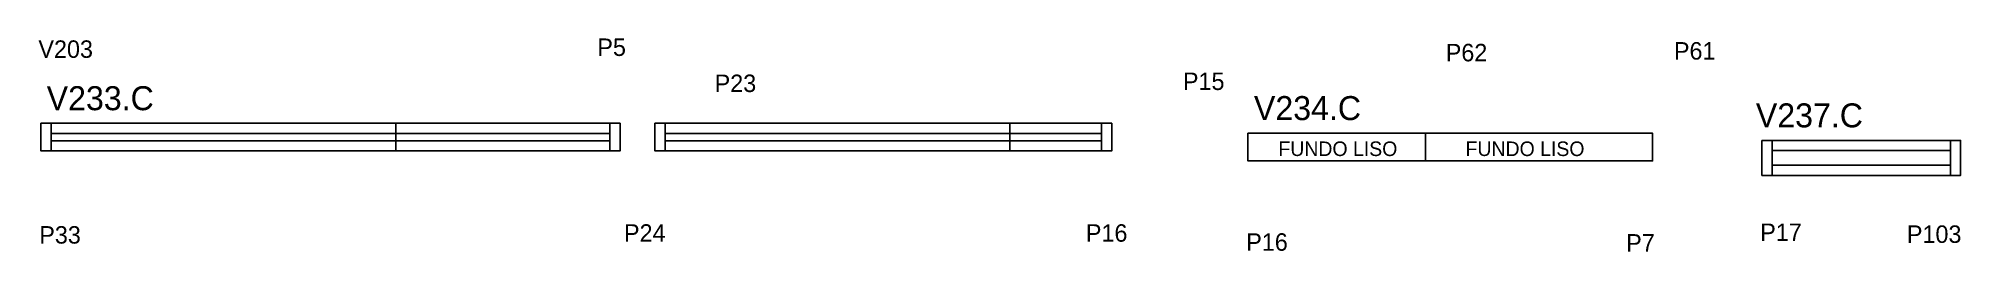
# Model space of a CAD drawing. Header units: metres. Extents: x 1681 to 3002, y 15417 to 15564.
import ezdxf

# ---------------------------------------------------------------- set-up
doc = ezdxf.new("R2010")
doc.units = ezdxf.units.M
for name, color, linetype in [('5', 7, 'Continuous'), ('NOMENCLATURA', 7, 'Continuous'), ('Painéis', 7, 'Continuous'), ('SARR_2.2x7', 7, 'Continuous')]:
    doc.layers.add(name, color=color, linetype=linetype)

msp = doc.modelspace()

# ---------------------------------------------------------------- linework, layer by layer
at = {"layer": 'Painéis', "color": 7, "lineweight": 25}
for points in [[(1926.8, 15486.3), (1682.8, 15486.3), (1682.8, 15505.3), (1926.8, 15505.3)], [(1926.8, 15505.3), (2080.8, 15505.3), (2080.8, 15486.3), (1926.8, 15486.3)], [(2348.7, 15486.3), (2104.7, 15486.3), (2104.7, 15505.3), (2348.7, 15505.3)], [(2348.7, 15505.3), (2418.7, 15505.3), (2418.7, 15486.3), (2348.7, 15486.3)], [(2634.3, 15479.5), (2512.3, 15479.5), (2512.3, 15498.5), (2634.3, 15498.5)], [(2634.3, 15498.5), (2790.3, 15498.5), (2790.3, 15479.5), (2634.3, 15479.5)]]:
    msp.add_lwpolyline(points, close=True, dxfattribs=at)
msp.add_lwpolyline([(2865.5, 15493.5), (2865.5, 15469.5), (3002, 15469.5), (3002, 15493.5), (2865.5, 15493.5)], dxfattribs=at)
at = {"layer": 'SARR_2.2x7', "color": 7, "lineweight": 25}
for p, q in [((1689.8, 15505.3), (1689.8, 15486.3)), ((1926.8, 15498.3), (1689.8, 15498.3)), ((2073.8, 15498.3), (1926.8, 15498.3)), ((2073.8, 15505.3), (2073.8, 15486.3)), ((2111.7, 15505.3), (2111.7, 15486.3)), ((2348.7, 15498.3), (2111.7, 15498.3)), ((2411.7, 15498.3), (2348.7, 15498.3)), ((2411.7, 15505.3), (2411.7, 15486.3)), ((2872.5, 15493.5), (2872.5, 15469.5)), ((2995, 15493.5), (2995, 15469.5)), ((1689.8, 15493.3), (1926.8, 15493.3)), ((1926.8, 15493.3), (2073.8, 15493.3)), ((2111.7, 15493.3), (2348.7, 15493.3)), ((2348.7, 15493.3), (2411.7, 15493.3)), ((2995, 15486.5), (2872.5, 15486.5)), ((2872.5, 15476.5), (2995, 15476.5))]:
    msp.add_line(p, q, dxfattribs=at)

# ---------------------------------------------------------------- texts
at = {"layer": '5', "color": 7, "lineweight": 25}
for s, p in [('V203', (1681.1, 15550.3)), ('P5', (2065.2, 15551.6)), ('P62', (2648.2, 15547.9)), ('P61', (2805, 15549.1)), ('P23', (2145.8, 15526.8)), ('P15', (2467.6, 15528.2)), ('P33', (1681.7, 15422.6)), ('P24', (2083.5, 15423.9)), ('P16', (2400.9, 15423.9)), ('P16', (2511.1, 15417.7)), ('P7', (2772.2, 15417.1)), ('P17', (2864.3, 15424.4)), ('P103', (2965.1, 15423.1))]:
    msp.add_text(s, height=12, dxfattribs=at).set_placement(p)
at = {"layer": 'NOMENCLATURA', "color": 7, "lineweight": 25}
for s, height, p in [('V233.C', 16.5, (1686.8, 15514.3)), ('V234.C', 16.5, (2516.4, 15507.5)), ('V237.C', 16.5, (2861.3, 15502.5)), ('FUNDO LISO', 10, (2533.2, 15482.8)), ('FUNDO LISO', 10, (2661.8, 15482.8))]:
    msp.add_text(s, height=height, dxfattribs=at).set_placement(p)

doc.saveas('drawing.dxf')
